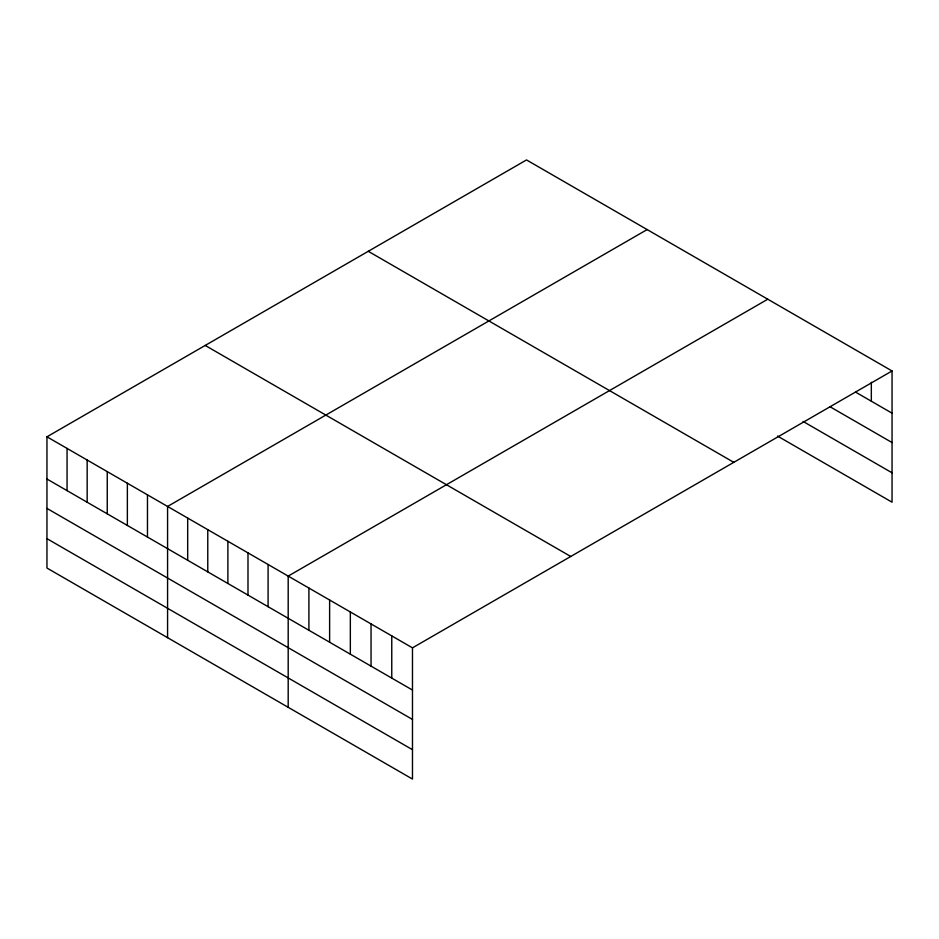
<?xml version="1.0" encoding="UTF-8"?>
<svg xmlns="http://www.w3.org/2000/svg" width="939" height="939" viewBox="0 0 939 939"><rect width="100%" height="100%" fill="white"/><g stroke="black" fill="none" stroke-linecap="round" stroke-linejoin="round"><path stroke-width="1.41" d="M46.95 436.811L412.479 647.851L412.479 779.065L46.95 568.036L46.95 436.811L526.521 159.935L892.05 370.964L892.05 502.189L777.515 436.06M647.147 229.574L167.576 506.45L167.576 637.675M767.773 299.212L288.191 576.1L288.191 707.313M412.479 647.851L892.05 370.964M855.499 392.068L892.05 413.172M829.912 406.669L892.05 442.551M803.103 421.458L892.05 472.81M368.264 251.3L733.793 462.34M205.207 345.446L570.736 556.475M46.95 479.019L412.479 690.059M46.95 508.398L412.479 719.427M46.95 538.657L412.479 749.698M871.333 382.29L871.333 401.223M391.763 635.891L391.763 678.099M371.046 623.93L371.046 666.138M350.341 611.97L350.341 654.178M329.624 600.009L329.624 642.217M308.908 588.049L308.908 630.269M268.096 564.492L268.096 606.7M247.99 552.883L247.99 595.091M227.884 541.275L227.884 583.483M207.777 529.666L207.777 571.874M187.683 518.058L187.683 560.266M147.47 494.853L147.47 537.061M127.364 483.245L127.364 525.453M107.257 471.636L107.257 513.844M87.163 460.028L87.163 502.236M67.056 448.419L67.056 490.628"/></g></svg>
